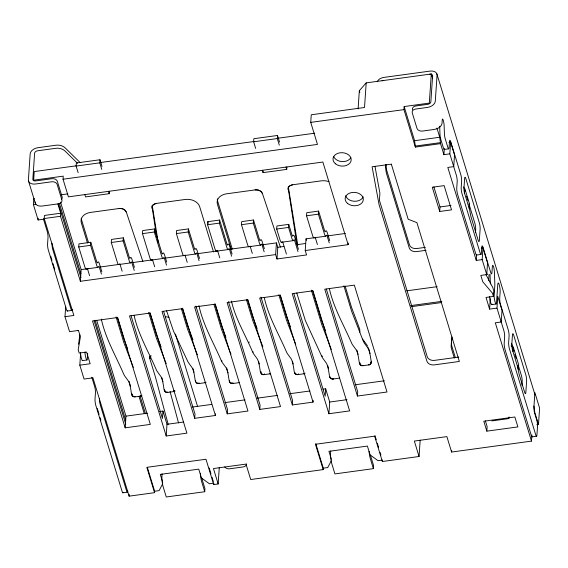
<?xml version="1.0" encoding="UTF-8"?>
<svg xmlns="http://www.w3.org/2000/svg" width="568" height="568" viewBox="0 0 568 568"><rect width="100%" height="100%" fill="white"/><g stroke="black" fill="none" stroke-linecap="round" stroke-linejoin="round"><path stroke-width="0.85" d="M385.842 164.479L385.757 166.964A39.49 29.067 3.9 0 0 386.723 174.234L409.279 248.01A6.078 4.473 3.9 0 0 416.543 251.61L426.021 250.31M44.687 219.085L38.113 219.979L33.398 204.558L33.711 200.042A6.078 1.115 82.2 0 1 34.3 198.431M38.113 219.979L38.233 218.261M147.417 467.592L154.652 491.242L154.553 492.676L129.106 496.162L92.932 377.834L84.057 379.048L79.811 365.167L90.163 363.747L86.599 352.068L79.2 353.083L78.185 349.774L80.4 336.845L78.448 330.455L69.573 331.669L64.993 316.688L73.868 315.474L44.226 218.524L44.432 215.442L60.705 213.22L57.886 203.983M262.43 244.808L276.438 242.891L275.643 254.585L80.372 281.295L60.499 216.294L60.705 213.22M275.643 254.585L276.992 258.994L306.578 254.94L305.229 250.538L348.134 244.666L322.865 162.036L68.423 196.847L63.034 179.218L63.24 176.144L33.654 180.191L34.243 171.571L76.325 165.813M64.993 316.688L65.675 306.663M78.135 172.679L76.112 166.069L76.325 162.995L99.989 159.757L102.013 166.367M86.379 268.82A7.597 1.392 82.2 0 1 84.746 266.612L78.732 246.952L78.945 243.878L90.781 242.259L96.787 261.912A3.039 0.554 82.2 0 0 97.44 262.799L97.944 262.054A7.597 1.392 82.2 0 1 99.578 264.262L101.892 271.824M80.372 281.295L81.167 269.608L60.542 202.151M79.811 365.167L80.606 353.474M101.423 274.06L99.372 267.343A3.039 0.554 82.2 0 0 98.711 266.456L98.214 267.201A7.597 1.392 82.2 0 1 96.581 264.993L90.568 245.333L90.781 242.259M101.8 169.441L99.783 162.831L99.989 159.757M87.692 353.516L87.337 358.791A4.558 0.838 82.2 0 1 86.116 358.564A10.352 1.896 82.2 0 1 85.527 356.498A4.558 0.838 82.2 0 1 84.959 351.99M84.809 194.519L85.541 196.918L109.212 193.681L109.368 191.373M118.925 264.368A7.597 1.392 82.2 0 1 117.292 262.16L111.278 242.5L111.491 239.426L123.327 237.807L129.334 257.46A3.039 0.554 82.2 0 0 129.987 258.348L130.491 257.602A7.597 1.392 82.2 0 1 132.124 259.81L134.438 267.372M134.226 270.453L131.911 262.892A3.039 0.554 82.2 0 0 131.258 262.004L130.761 262.743A7.597 1.392 82.2 0 1 129.128 260.542L123.114 240.882L123.327 237.807M125.173 427.832L92.499 320.963L117.647 317.519L150.321 424.388L125.173 427.832L125.968 416.138L96.666 320.295M151.471 259.91A7.597 1.392 82.2 0 1 149.838 257.709L142.476 233.64L142.689 230.565L154.524 228.947L161.88 253.008A3.039 0.554 82.2 0 0 162.533 253.896L163.037 253.15A7.597 1.392 82.2 0 1 164.67 255.359L166.722 262.082M129.106 496.162L129.227 494.409M166.516 265.157L164.457 258.433A3.039 0.554 82.2 0 0 163.804 257.553L163.3 258.291A7.597 1.392 82.2 0 1 161.667 256.09L154.311 232.021L154.524 228.947M159.509 411.544L162.952 411.076L162.448 418.46L131.073 315.836M184.011 255.458A7.597 1.392 82.2 0 1 182.378 253.257L176.371 233.597L176.584 230.523L188.413 228.904L194.426 248.557A3.039 0.554 82.2 0 0 195.08 249.437L195.584 248.699A7.597 1.392 82.2 0 1 197.217 250.907L199.524 258.468M162.086 473.861L161.908 476.431A7.597 1.392 82.2 0 0 163.243 487.067L166.275 496.986L204.736 491.725L204.949 488.643L201.917 478.732A3.039 0.554 82.2 0 1 201.597 477.354M166.197 435.99L129.483 315.9L150.193 313.067L186.907 433.157L166.197 435.99L166.992 424.296L162.952 411.076M199.063 260.705L197.004 253.981A3.039 0.554 82.2 0 0 196.351 253.101L195.846 253.839A7.597 1.392 82.2 0 1 194.213 251.638L188.207 231.978L188.413 228.904M216.557 251.006A7.597 1.392 82.2 0 1 214.924 248.798L207.569 224.736L207.781 221.662L219.617 220.043L226.973 244.105A3.039 0.554 82.2 0 0 227.626 244.986L228.123 244.247A7.597 1.392 82.2 0 1 229.756 246.455L232.071 254.017M215.528 413.76L215.407 415.485L194.696 418.318L194.994 414.008L163.612 311.385M231.602 256.253L229.55 249.529A3.039 0.554 82.2 0 0 228.897 248.649L228.393 249.387A7.597 1.392 82.2 0 1 226.76 247.179L219.404 223.117L219.617 220.043M219.291 467.414L218.162 483.979L213.724 484.582L213.824 483.148L209.386 483.758L201.448 477.958L198.75 469.14L160.29 474.401L162.739 482.417M227.243 413.866L194.568 306.997L215.279 304.164L247.953 411.033L227.243 413.866L227.541 409.556L195.903 306.081M249.103 246.555A7.597 1.392 82.2 0 1 247.47 244.346L241.464 224.694L241.67 221.619L253.505 219.994L259.519 239.653A3.039 0.554 82.2 0 0 260.172 240.534L260.669 239.795A7.597 1.392 82.2 0 1 262.302 242.004L264.361 248.727M255.657 148.397L253.633 141.787L253.846 138.706L277.511 135.468L279.534 142.078M264.148 251.801L262.096 245.078A3.039 0.554 82.2 0 0 261.443 244.197L260.939 244.936A7.597 1.392 82.2 0 1 259.306 242.728L253.3 223.075L253.505 219.994M286.89 167.084L286.733 169.392L263.062 172.636L263.169 171.096M279.321 145.159L277.305 138.549L277.511 135.468M259.789 409.414L227.115 302.545L247.826 299.712L280.5 406.581L259.789 409.414L260.08 405.105L228.45 301.629M281.65 242.103A7.597 1.392 82.2 0 1 280.017 239.895L276.701 229.053L276.914 225.979L288.75 224.36L292.058 235.202A3.039 0.554 82.2 0 0 292.712 236.082L293.216 235.344A7.597 1.392 82.2 0 1 294.849 237.552L298.449 249.316M276.992 258.994L277.787 247.3L276.438 242.891M297.98 251.553L294.643 240.626A3.039 0.554 82.2 0 0 293.99 239.746L293.486 240.484A7.597 1.392 82.2 0 1 291.853 238.276L288.537 227.434L288.75 224.36M63.034 179.218L317.476 144.407L310.739 122.376L311.257 114.786L364.514 107.494L366.197 82.878L431.282 73.975L432.575 78.207M313.16 400.404L313.046 402.13L292.335 404.963L292.626 400.653L260.996 297.178M314.196 237.651A7.597 1.392 82.2 0 1 312.563 235.443L306.55 215.79L306.763 212.709L318.598 211.09L324.605 230.75A3.039 0.554 82.2 0 0 325.258 231.63L325.762 230.892A7.597 1.392 82.2 0 1 327.395 233.1L329.71 240.662M305.229 250.538L306.024 238.844L315.659 237.523M329.241 242.898L327.189 236.174A3.039 0.554 82.2 0 0 326.536 235.294L326.032 236.032A7.597 1.392 82.2 0 1 324.399 233.824L318.385 214.171L318.598 211.09M323.05 389.172L325.677 388.817L325.173 396.201L293.798 293.571M218.162 483.979L213.447 468.55L245.994 464.099L250.708 479.527L323.199 469.608L323.291 468.174L315.808 443.679M328.922 413.731L292.208 293.642L312.918 290.809L349.632 410.898L328.922 413.731L329.717 402.037L325.677 388.817M330.711 450.985L330.555 453.363A7.597 1.392 82.2 0 0 331.889 463.999L334.921 473.911L373.382 468.65L373.588 465.575L370.556 455.657A3.039 0.554 82.2 0 1 370.386 455.018M348.134 244.666L348.248 242.997M358.096 108.928L359.338 90.71L366.197 82.878M357.428 396.052L324.754 289.19L354.34 285.136L387.014 392.005L357.428 396.052L357.719 391.75L326.344 289.119M436.941 128.098L439.738 137.257L440.541 143.64L415.393 147.084L403.94 109.624L404.153 106.55L429.301 103.106L431.282 73.975M420.171 440.122L419.056 456.495L382.37 461.514L382.47 460.08L378.032 460.683L370.095 454.883L367.397 446.072L328.936 451.333L331.385 459.342M415.393 147.084L414.59 140.701L404.153 106.55M439.703 211.481L432.291 187.241L444.126 185.622L451.539 209.862L439.703 211.481L440.008 206.965L433.881 186.907M448.933 142.391L450.623 142.156L449.828 153.85L443.913 154.659L444.311 148.816M481.266 248.159L482.963 247.925L482.161 259.619L476.247 260.428L447.818 167.439L453.733 166.63L454.535 154.936L450.623 142.156M531.904 434.967L531.485 441.116L451.603 452.043L451.723 450.317M469.182 208.371L469.487 203.855L464.773 188.434L464.461 192.942L469.338 208.889A4.558 0.838 82.2 0 1 469.743 210.572L470.68 215.442A4.558 0.838 82.2 0 0 471.092 217.125L478.135 240.165A4.558 0.838 82.2 0 0 479.356 240.392L480.123 229.11A4.558 0.838 82.2 0 0 479.321 222.727L465.852 178.657A4.558 0.838 82.2 0 0 464.631 178.43L463.957 188.278A3.642 0.667 82.2 0 0 464.596 193.383M475.508 232.326L475.686 229.72A4.558 0.838 82.2 0 0 474.883 223.338L468.927 203.848M476.247 260.428L476.644 254.578M531.485 441.116L495.31 322.787L501.232 321.978L502.027 310.284L497.781 296.404L496.986 308.097L489.588 309.106L486.016 297.426L493.415 296.418L492.406 293.109L482.779 281.799L480.826 275.409L486.748 274.6L487.543 262.906L482.963 247.925M488.643 280.407L489.048 274.422M489.588 309.106L490.298 298.661M493.415 296.418L493.791 290.88L492.783 287.571L485.981 274.663M486.833 431.155L483.801 421.236L514.864 416.99L517.895 426.902L486.833 431.155L487.138 426.639L485.37 420.852M512.968 351.592L513.273 347.084L511.165 345.848M509.049 416.976L508.935 418.573L491.923 420.902M521.935 385.232L522.169 381.76A4.558 0.838 82.2 0 0 521.367 375.377L518.272 365.252M536.788 424.736L538.478 424.509L539.6 408.094L534.886 392.673L533.906 407.029A4.558 0.838 82.2 0 0 534.708 413.412L536.725 420.022A4.558 0.838 82.2 0 1 537.527 426.405L536.938 435.024A4.558 0.838 82.2 0 1 535.723 434.797L509.446 348.858A4.558 0.838 82.2 0 1 508.644 342.476L509.063 336.32A4.558 0.838 82.2 0 0 508.268 329.937L500.514 304.597A4.558 0.838 82.2 0 1 499.719 298.214L500.138 292.066A5.318 0.973 82.2 0 0 499.201 284.618A5.318 0.973 82.2 0 0 497.781 284.355L496.517 302.815A4.558 0.838 82.2 0 1 495.303 302.588A10.352 1.896 82.2 0 1 494.707 300.522A4.558 0.838 82.2 0 1 494.16 295.104L494.792 285.867A9.109 1.668 82.2 0 0 494.813 283.368L494.394 272.022A4.615 0.845 82.2 0 0 493.393 266.3A4.615 0.845 82.2 0 0 492.335 266.598L491.923 272.718A4.558 0.838 82.2 0 1 490.702 272.491L483.006 247.307A4.558 0.838 82.2 0 0 481.785 247.08L481.366 253.236A4.558 0.838 82.2 0 1 480.145 253.008L462.004 193.681A4.558 0.838 82.2 0 1 461.202 187.298L461.628 181.149A4.558 0.838 82.2 0 0 460.825 174.767L450.715 141.716A4.558 0.838 82.2 0 0 449.501 141.482L449.082 147.637A4.558 0.838 82.2 0 1 447.861 147.41L445.227 138.798A4.558 0.838 82.2 0 1 444.41 133.665L444.119 125.62A4.558 0.838 82.2 0 0 443.374 120.736A4.558 0.838 82.2 0 0 442.302 119.202L442.025 123.306A7.597 4.949 -17 0 1 434.279 129.447L422.443 131.066A4.558 3.351 3.9 0 1 416.99 128.368L412.276 112.94A4.558 3.351 3.9 0 1 415.705 109.028L427.541 107.409A7.597 4.949 -17 0 0 435.287 101.267L437.062 75.217A7.597 4.949 -17 0 0 430.019 71.099L383.89 77.411A9.109 6.709 3.9 0 0 377.237 81.728M451.752 338.471L451.375 342.504A15.187 11.182 3.9 0 0 451.716 345.756L455.316 357.528M451.979 336.93L451.162 345.578A15.187 11.182 3.9 0 0 451.51 348.83L454.336 358.081M78.569 344.236L79.882 334.694M168.192 424.36L155.327 376.683L149.767 358.5L149.838 356.846L150.918 355.916M369.825 364.329A3.039 2.499 89.6 0 1 369.392 364.606L368.923 364.77A3.039 2.968 51.7 0 0 371.408 361.383L371.145 361.227M370.62 363.293L370.847 362.632M150.989 355.88L149.689 357.222L149.767 358.5L150.683 356.534M162.597 483.957L159.09 490.638L154.652 491.242M331.236 460.889L327.729 467.563L323.291 468.174M164.422 389.648L165.316 391.558A3.039 2.968 51.2 0 0 165.906 391.963M195.619 380.787L195.697 381.54M131.989 394.05L132.77 396.01A3.039 2.968 51.2 0 0 134.02 396.67M164.535 389.598L164.308 389.712A3.039 2.968 51.7 0 0 166.19 392.097M195.733 380.737L195.506 380.858A3.039 2.968 51.7 0 0 195.726 381.611M260.826 371.834L261.607 373.794M359.807 362.881L360.588 364.841A3.039 2.968 51.2 0 0 362.419 365.6L363.002 365.579A3.039 1.704 77 0 1 362.54 365.48M132.06 394.022L131.762 394.164A3.039 2.968 51.7 0 0 132.387 395.605M260.897 371.806L260.591 371.948A3.039 2.968 51.7 0 0 260.819 372.707M359.878 362.86L359.579 363.002A3.039 2.968 51.7 0 0 360.211 364.436M141.851 395.733A3.039 2.968 51.7 0 1 141.105 395.939L141.574 395.768M174.269 391.238A3.039 2.492 89.8 0 1 173.652 391.487L174.12 391.316A3.039 2.499 89.6 0 0 174.553 391.04M270.688 373.517A3.039 2.968 51.7 0 1 269.935 373.723L270.404 373.552M304.583 373.467A3.039 2.968 51.7 0 1 303.83 373.673L304.299 373.51M213.532 252L199.673 206.674A12.148 8.946 3.9 0 0 185.147 199.474L156.619 203.379L154.177 204.168A6.028 4.438 3.9 0 0 152.054 206.603L156.697 237.275M329.007 181.689A12.148 8.946 3.9 0 0 321.247 180.858L292.719 184.756L290.284 185.551A6.028 4.438 3.9 0 0 288.154 187.987L297.014 244.815M156.619 203.379C154.191 203.621 151.471 205.573 151.954 208.286M292.719 184.756C290.298 185.005 287.578 186.957 288.061 189.662M310.739 122.376L403.94 109.624M99.989 162.576L254.279 141.468M277.951 138.23L314.771 133.196M76.112 166.069L99.783 162.831M253.633 141.787L277.305 138.549M414.59 140.701L439.738 137.257M415.464 146.054L440.612 142.618M61.145 194.796L67.798 193.88M33.398 204.558L35.862 204.217M444.197 149.455L448.635 148.844M44.226 218.524L60.499 216.294M142.88 261.536L126.572 212.872C125.776 209.613 122.099 208.073 118.996 208.527L90.468 212.425A12.148 8.946 3.9 0 0 81.331 222.862L87.486 243.005M280.386 247.115L262.664 194.256C261.869 190.997 258.191 189.456 255.096 189.904L226.568 193.809A12.148 8.946 3.9 0 0 217.43 204.239L231.282 249.572M142.476 233.64L154.311 232.021M207.569 224.736L219.404 223.117M78.732 246.952L90.568 245.333M111.278 242.5L123.114 240.882M176.371 233.597L188.207 231.978M241.464 224.694L253.3 223.075M306.55 215.79L318.385 214.171M276.701 229.053L288.537 227.434M440.008 206.965L450.999 205.46M81.167 269.608L88.175 268.65M100.429 266.967L118.818 264.454M132.834 262.537L152.096 259.903M165.231 258.106L185.374 255.351M197.629 253.669L217.771 250.914M230.033 249.238L251.049 246.363M327.913 235.848L345.429 233.455M86.038 269.005L97.873 267.386M118.584 264.553L130.42 262.934M151.131 260.101L162.966 258.483M183.677 255.65L195.506 254.031M216.216 251.198L228.052 249.572M248.763 246.739L260.598 245.12M281.309 242.287L293.145 240.669M313.856 237.836L325.691 236.217M277.787 247.3L283.879 246.462M296.929 244.68L305.634 243.487M425.368 247.357L416.756 248.535A6.078 4.473 3.9 0 1 409.493 244.936L386.936 171.153A39.49 29.067 3.9 0 1 385.949 164.699M67.294 311.03L71.731 310.419M476.481 255.053L480.918 254.443M406.795 290.823L437.168 286.67M410.692 305.619L441.861 301.352M411.779 306.621L441.215 302.595M82.452 360.609L86.89 359.998M491.639 304.625L496.077 304.022M458.795 357.059L434.513 360.375A6.078 4.473 3.9 0 1 427.25 356.782L379.417 200.334L379.907 193.155L374.965 166.332M125.968 416.138L147.467 413.199M192.424 407.043L211.715 404.409M224.864 402.605L245.028 399.851M257.297 398.168L277.461 395.413M289.737 393.73L309.901 390.976M355.014 384.799L384.358 380.787M166.992 424.296L183.386 422.052M329.717 402.037L346.977 399.673M122.873 492.818L127.31 492.207M532.06 436.835L536.497 436.231M255.096 189.904L257.801 189.996A6.028 4.438 3.9 0 1 261.188 191.672L262.26 193.191M118.996 208.527L121.701 208.612A6.028 4.438 3.9 0 1 125.088 210.295L126.16 211.814M197.998 383.038A3.039 1.704 77 0 0 198.928 383.435L198.346 383.457A3.039 2.968 51.2 0 1 196.514 382.697M329.951 377.024A3.039 2.968 51.7 0 0 333.153 378.849L332.564 378.87A3.039 2.968 51.2 0 1 330.739 378.103L329.916 376.953M231.893 382.988A3.039 1.704 77 0 0 232.823 383.386L232.234 383.407A3.039 2.968 51.2 0 1 230.409 382.647L229.926 382.122M167.269 392.19A3.039 1.704 77 0 0 167.73 392.296L167.148 392.318A3.039 2.968 51.2 0 1 166.566 392.218M134.602 396.769L135.184 396.748M333.203 378.7L333.551 378.757A3.039 0.554 82.2 0 0 333.664 378.551M297.959 374.333L298.306 374.39A3.039 0.554 82.2 0 0 298.484 373.886M232.873 383.244L233.221 383.301A3.039 0.554 82.2 0 0 233.334 383.095M198.977 383.286L199.325 383.343A3.039 0.554 82.2 0 0 199.439 383.137M80.152 162.583L65.228 147.943A9.116 6.709 3.9 0 0 56.019 145.223L37.921 147.701A7.597 4.949 -17 0 0 30.175 153.836L28.4 179.893A7.597 4.949 -17 0 0 35.45 184.011L51.716 181.781A4.558 3.351 3.9 0 1 57.169 184.479L61.884 199.9A4.558 3.351 3.9 0 1 58.454 203.813L42.181 206.042A7.597 4.949 -17 0 1 35.138 201.924M77.454 163.222L65.022 151.017A9.116 6.709 3.9 0 0 55.806 148.298L37.715 150.776A3.039 1.981 -17 0 0 34.612 153.232L32.837 179.282A3.039 1.981 -17 0 0 35.656 180.929L51.929 178.707A4.558 3.351 3.9 0 1 57.375 181.405L62.097 196.826A4.558 3.351 3.9 0 1 61.507 199.34M295.502 373.744L294.678 372.594M363.91 340.878L367.389 345.656M362.668 339.103L363.037 339.792M363.605 340.878L364.017 341.645M321.921 355.767L322.326 356.526M252.788 351.45L253.193 352.21M221.591 360.304L221.996 361.07M331.314 349.49L321.736 324.449L311.321 290.141M295.736 344.343L286.492 320.089L278.796 294.671M262.863 346.757L252.604 320.139L246.484 299.89M229.969 351.663L230.984 354.034M197.43 354.872L187.511 329.042L181.398 308.793M166.232 363.726L156.314 337.903L148.617 312.485M133.352 367.389L123.767 342.355L116.071 316.937M325.329 330.349L321.673 320.622L312.542 290.376M290.397 326.799L286.435 316.262L280.038 294.955M257.112 328.467L252.54 316.305L247.456 299.3M225.915 337.321L221.343 325.166L214.945 303.866M229.628 350.875L221.399 328.993L213.966 304.42M192.935 339.799L187.454 325.216L182.371 308.204M161.127 347.041L156.25 334.069L149.853 312.769M127.665 349.057L123.71 338.528L117.306 317.221M368.632 348.468L370.08 353.474M367.752 346.814L368.639 349.419M356.803 350.087L357.549 352.288M226.618 367.894L228.066 372.899M192.978 368.675L193.475 370.144M161.781 377.535L162.973 381.81M128.979 381.249L129.731 383.457M436.899 73.925L534.58 393.432A7.597 4.949 -17 0 1 534.744 394.725M538.478 424.509L534.779 412.389L533.977 406.006M513.273 347.084L518.662 364.713L518.357 369.221L512.634 350.491A4.558 0.838 82.2 0 1 511.832 344.109L512.457 334.879A4.558 0.838 82.2 0 1 513.678 335.106L525.805 374.774A4.558 0.838 82.2 0 1 526.607 381.149L525.84 392.438A4.558 0.838 82.2 0 1 524.619 392.204L519.273 374.738A4.558 0.838 82.2 0 1 518.918 373.282L517.711 367.368A4.558 0.838 82.2 0 0 517.349 365.92M463.744 186.893L465.036 191.132M466.591 196.216L467.89 200.454M511.562 343.313L513.884 350.903M514.92 354.283L516.205 358.5M449.828 153.85L453.733 166.63M482.161 259.619L486.748 274.6M496.986 308.097L501.232 321.978M453.534 166.048L456.388 175.37A4.558 0.838 82.2 0 1 457.183 181.753L456.764 187.909A4.558 0.838 82.2 0 0 457.567 194.291L475.707 253.612A4.558 0.838 82.2 0 0 476.687 254.94M500.983 321.254L503.83 330.548A4.558 0.838 82.2 0 1 504.625 336.93L504.206 343.086A4.558 0.838 82.2 0 0 505.009 349.469L531.279 435.4A4.558 0.838 82.2 0 0 532.415 436.316M440.541 143.64L443.913 154.659M359.338 90.71L359.842 92.357M451.603 452.043L446.888 436.615L414.342 441.066L419.056 456.495M345.124 286.052L351.528 307.359L359.75 329.241L359.792 332.081A3.039 2.492 -23.3 0 0 359.381 330.86M343.889 285.768L351.585 311.186L363.208 340.963A22.784 4.175 82.2 0 0 364.5 343.37L367.972 348.149A10.629 1.945 82.2 0 1 370.478 356.81L371.216 361.532A3.039 2.968 51.7 0 1 368.724 364.926L362.81 365.735A3.039 2.968 51.7 0 1 359.381 363.151L358.642 358.429A10.629 1.945 82.2 0 0 356.136 349.767L352.664 344.989A22.784 4.175 82.2 0 1 351.372 342.582C343.675 324.726 333.572 307.835 329.355 288.636M317.406 244.517L315.354 237.793A3.039 0.554 82.2 0 0 315.169 237.296M374.979 435.578L376.272 439.802M377.301 443.182L378.593 447.406M380.141 452.476L380.915 455.011M382.37 461.514L374.624 436.174L315.446 444.268L323.199 469.608M286.002 166.992L286.733 169.392M306.024 238.844L306.479 240.314M373.382 468.65L370.35 458.738A7.597 1.392 82.2 0 1 369.065 451.404M262.331 170.23L263.062 172.636M286.4 254.01L282.807 242.245A3.039 0.554 82.2 0 0 282.63 241.748M296.78 292.996L305.378 320.65L321.516 355.845A22.784 4.175 82.2 0 0 322.809 358.252L326.288 363.037A10.629 1.945 82.2 0 1 328.794 371.699L329.532 376.421A3.039 2.968 51.7 0 0 332.962 378.998L338.876 378.189A3.039 2.968 51.7 0 0 339.628 377.983M313.046 402.13L280.372 295.261L259.661 298.094L292.335 404.963M252.313 253.42L250.261 246.697A3.039 0.554 82.2 0 0 250.083 246.2M264.262 297.54C268.479 316.738 278.583 333.629 286.279 351.486A22.784 4.175 82.2 0 0 287.571 353.892L291.043 358.671A10.629 1.945 82.2 0 1 293.549 367.333L294.295 372.061A3.039 2.968 51.7 0 0 297.717 374.639L303.639 373.829A3.039 2.968 51.7 0 0 305.051 373.226M232.262 249.011L217.636 201.164A12.148 8.946 3.9 0 1 217.345 198.828M219.773 257.872L217.714 251.148A3.039 0.554 82.2 0 0 217.537 250.651M207.781 221.662L208.286 223.323M231.439 301.083C235.542 319.024 245.362 334.715 252.384 351.528A22.784 4.175 82.2 0 0 253.676 353.935L257.155 358.72A10.629 1.945 82.2 0 1 259.654 367.382L260.4 372.104A3.039 2.968 51.7 0 0 263.829 374.681L269.743 373.872A3.039 2.968 51.7 0 0 270.496 373.666M187.227 262.324L185.168 255.6A3.039 0.554 82.2 0 0 184.99 255.103M198.914 305.605C203.166 325.102 213.327 342.284 221.186 360.389A22.784 4.175 82.2 0 0 222.478 362.796L225.957 367.574A10.629 1.945 82.2 0 1 228.457 376.236L229.202 380.965A3.039 2.968 51.7 0 0 232.631 383.542L238.546 382.733A3.039 2.968 51.7 0 0 239.298 382.527M215.407 415.485L182.74 308.616L162.029 311.449L194.696 418.318M175.42 334.027L197.43 406.006M154.681 266.775L152.622 260.052A3.039 0.554 82.2 0 0 152.444 259.555M166.601 310.817L173.439 330.966L187.298 360.439A22.784 4.175 82.2 0 0 188.59 362.846L192.062 367.624A10.629 1.945 82.2 0 1 194.568 376.286L195.307 381.007A3.039 2.968 51.7 0 0 198.736 383.585L204.65 382.775A3.039 2.968 51.7 0 0 206.07 382.179M209.173 467.947L210.984 473.854M212.013 477.234L213.305 481.458M213.724 484.582L205.978 459.242L146.807 467.336L154.553 492.676M204.736 491.725L201.704 481.806A7.597 1.392 82.2 0 1 200.355 473.258M108.481 191.274L109.212 193.681M122.134 271.227L120.082 264.51A3.039 0.554 82.2 0 0 119.72 263.68M134.083 315.346C138.301 334.545 148.404 351.436 156.101 369.292A22.784 4.175 82.2 0 0 157.393 371.699L160.865 376.485A10.629 1.945 82.2 0 1 163.371 385.147L164.109 389.868A3.039 2.968 51.7 0 0 167.539 392.445L173.453 391.636A3.039 2.968 51.7 0 0 174.873 391.032M140.012 395.924L145.458 413.738M139.025 396.457L144.208 413.419M88.466 242.451L81.536 219.78A12.148 8.946 3.9 0 1 81.252 218.226M89.588 275.686L87.536 268.962A3.039 0.554 82.2 0 0 87.351 268.458M101.317 319.095C105.57 338.542 115.716 355.682 123.554 373.744A22.784 4.175 82.2 0 0 124.846 376.158L128.318 380.936A10.629 1.945 82.2 0 1 130.825 389.598L131.563 394.32A3.039 2.968 51.7 0 0 134.992 396.897L140.907 396.088A3.039 2.968 51.7 0 0 141.659 395.882M59.356 203.287L80.869 273.641M95.119 320.26L125.706 420.292M58.369 203.82L80.919 277.567M94.132 320.799L125.755 424.211M43.353 218.765L47.201 231.353A4.558 0.838 82.2 0 1 48.003 237.729L47.584 243.885A4.558 0.838 82.2 0 0 48.379 250.268L66.52 309.596A4.558 0.838 82.2 0 0 67.649 310.504M91.803 377.237L94.643 386.524A4.558 0.838 82.2 0 1 95.445 392.907L95.026 399.063A4.558 0.838 82.2 0 0 95.822 405.445L122.099 491.377A4.558 0.838 82.2 0 0 123.228 492.293M28.563 181.185L35.301 203.216M50.708 256.147L51.972 260.279M52.98 263.587L54.748 269.367M97.277 408.463L99.073 414.342M100.096 417.7L100.87 420.214M170.045 391.444L178.551 422.947M357.726 352.991L358.074 354.389M327.7 365.551L328.396 368.362M292.463 361.191L293.159 363.996M258.568 361.241L259.264 364.045M193.653 370.847L194 372.246M129.909 384.153L130.427 386.261M152.174 205.204L158.309 242.856M288.274 186.588L297.653 244.332A3.053 0.412 85.4 0 0 297.817 245.163M149.874 356.477A5.318 3.912 3.9 0 0 149.64 357.478L149.767 358.5M490.021 274.379L490.376 283.972M439.682 126.231L439.973 134.275A4.558 0.838 82.2 0 0 440.789 139.401L443.423 148.021A4.558 0.838 82.2 0 0 444.552 148.93M149.64 357.478L149.654 357.975M333.551 378.757A3.039 1.704 77 0 1 332.841 378.522M333.153 378.842A3.039 1.704 77 0 1 332.223 378.451M264.603 373.836A3.039 0.554 82.2 0 1 264.418 374.44M269.814 373.339A3.039 0.554 82.2 0 1 269.658 373.723A3.039 2.492 89.8 0 0 270.276 373.474M270.553 373.474A3.039 2.492 89.8 0 1 269.935 373.723M263.24 374.532A3.039 2.968 51.7 0 1 261.223 373.389M248.976 342.653A3.039 2.492 -23.3 0 1 249.068 341.979M263.431 374.546A3.039 2.968 51.2 0 1 262.196 374.198M199.325 383.343A3.039 1.704 77 0 1 198.615 383.109M204.657 382.491A3.039 0.554 82.2 0 1 204.565 382.626M198.928 383.435A3.039 2.968 51.7 0 1 197.387 383.237M196.698 382.846A3.039 2.968 51.7 0 1 196.13 382.292M140.978 395.555A3.039 0.554 82.2 0 1 140.821 395.939A3.039 2.492 89.8 0 0 141.439 395.69M141.723 395.69A3.039 2.492 89.8 0 1 141.105 395.939M133.643 396.549A3.039 2.968 51.7 0 1 132.955 396.159M368.795 364.393A3.039 0.554 82.2 0 1 368.639 364.77A3.039 2.492 89.8 0 0 369.257 364.521M370.805 362.789A3.039 2.492 89.8 0 1 370.514 363.492M369.541 364.521A3.039 2.492 89.8 0 1 368.923 364.77M363.002 365.579A3.039 2.968 51.7 0 1 362.221 365.579M361.461 365.38A3.039 2.968 51.7 0 1 360.772 364.99M303.667 373.474A3.039 0.554 82.2 0 1 303.553 373.673A3.039 2.492 89.8 0 0 304.171 373.425M298.306 374.39A3.039 1.704 77 0 1 297.845 374.291M304.448 373.425A3.039 2.492 89.8 0 1 303.83 373.673M297.135 374.49A3.039 2.968 51.7 0 1 294.707 372.665M296.744 374.411A3.039 2.968 51.2 0 1 296.084 374.149M233.221 383.301A3.039 1.704 77 0 1 232.511 383.066M232.823 383.386A3.039 2.968 51.7 0 1 231.282 383.194M230.594 382.804A3.039 2.968 51.7 0 1 230.026 382.25M173.559 390.883A3.039 0.554 82.2 0 1 173.368 391.487A3.039 2.492 89.8 0 0 174.426 390.905M174.944 390.976A3.039 2.968 51.7 0 1 173.652 391.487M167.73 392.296A3.039 2.968 51.7 0 1 166.949 392.296M363.229 196.805A9.116 6.709 3.9 0 1 354.191 201.257A9.116 6.709 3.9 0 1 345.656 195.768M350.839 157.691A9.116 6.709 3.9 0 1 342.064 161.589A9.116 6.709 3.9 0 1 333.743 156.676M429.806 74.181A3.039 1.981 -17 0 1 432.624 75.828L430.849 101.878A3.039 1.981 -17 0 1 427.747 104.334L415.918 105.953A4.558 3.351 3.9 0 0 412.489 109.865M491.995 304.107A4.558 0.838 82.2 0 1 490.858 303.191A10.352 1.896 82.2 0 1 490.269 301.132A4.558 0.838 82.2 0 1 489.701 296.617M487.394 274.01A4.558 0.838 82.2 0 1 486.527 273.847M382.051 80.833A9.109 6.709 3.9 0 1 383.684 80.486M165.572 316.937A4.558 3.351 3.9 0 1 169.008 317.476M82.658 360.495A4.558 0.838 82.2 0 1 81.678 359.168A10.352 1.896 82.2 0 1 81.089 357.109A4.558 0.838 82.2 0 1 80.521 352.593M78.057 330.399A4.558 0.838 82.2 0 1 77.61 330.313M127.757 491A4.558 0.838 82.2 0 1 126.536 490.773L100.259 404.835A4.558 0.838 82.2 0 1 99.464 398.452M72.179 309.212A4.558 0.838 82.2 0 1 70.957 308.985L52.824 249.664A4.558 0.838 82.2 0 1 52.022 243.281M224.715 466.91A4.558 3.351 3.9 0 0 229.749 468.777L243.069 466.953A4.558 3.351 3.9 0 0 246.604 463.921M391.331 164.152L372.097 166.779L379.112 204.849L426.944 361.291A6.078 4.473 3.9 0 0 434.208 364.89L459.356 361.454L416.912 222.628L408.172 219.234L391.331 164.152M229.586 381.497L229.394 380.808A3.039 2.968 51.7 0 0 229.621 381.568M335.425 163.761A9.116 6.709 3.9 0 0 350.797 161.66A9.116 6.709 3.9 0 0 340.076 152.792A9.116 6.709 3.9 0 0 335.425 163.761M347.552 203.422A9.116 6.709 3.9 0 0 362.924 201.321A9.116 6.709 3.9 0 0 352.203 192.46A9.116 6.709 3.9 0 0 347.552 203.422"/></g></svg>
